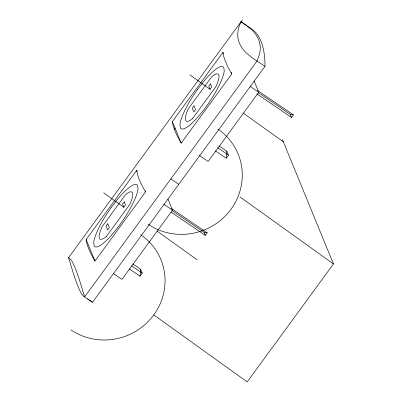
<?xml version="1.0" encoding="UTF-8"?>
<svg xmlns="http://www.w3.org/2000/svg" width="402" height="402" viewBox="0 0 402 402"><rect width="100%" height="100%" fill="white"/><g stroke="black" fill="none" stroke-linecap="round" stroke-linejoin="round"><path stroke-width="0.6" d="M129.158 268.807L139.986 276.169L140.645 269.194L132.911 263.938M215.382 150.856L226.205 158.217L226.864 151.242L219.135 145.986M68.556 257.682L70.39 259.004L71.44 260.456A320.314 18.959 80 0 1 79.506 280.124L84.631 296.867L257.074 60.963L259.697 53.496L260.215 49.888A322.705 84.797 -9.6 0 0 252.149 30.22L245.235 24.482L240.999 21.778L239.401 25.557L238.336 29.256L237.803 32.869A320.314 84.169 -9.6 0 0 245.868 52.536L252.813 58.265L264.998 66.355L92.555 302.259L83.752 296.45L81.737 294.043A322.705 19.1 80 0 1 73.672 274.375L68.556 257.682L242.23 20.1M145.102 190.724L145.569 191.86L94.983 261.059L94.284 259.903A453.441 65.516 36.2 0 1 86.219 240.235L86.144 239.507L136.73 170.307L137.193 171.443M231.09 72.209L231.788 73.908L181.207 143.107L180.508 141.951A453.441 65.516 36.2 0 1 172.443 122.283L172.368 121.555L222.949 52.355L223.417 53.491M174.177 129.429L175.287 127.911M106.203 236.693L129.725 204.512A28.406 6.442 -55.8 0 0 125.625 194.518L102.163 226.612A28.406 6.442 -55.8 0 0 106.264 236.607M192.422 118.741L215.949 86.561A28.406 6.442 -55.8 0 0 211.849 76.566L188.387 108.661A28.406 6.442 -55.8 0 0 192.488 118.655M167.87 198.849L172.523 210.191L121.937 279.39L113.128 273.395M254.089 80.897L258.742 92.239L208.161 161.438L199.347 155.443M139.986 276.169L142.238 273.084L140.645 269.194M226.205 158.217L228.462 155.132L226.864 151.242M171.162 212.181L205.306 235.401L207.186 232.833L171.488 208.558M256.868 93.877L291.53 117.449L293.405 114.882L257.707 90.606M282.415 139.529L333.444 263.948L247.22 381.9L153.765 314.912A59.622 57.426 -22.3 0 0 140.564 234.627M258.184 92.545L290.264 114.359L293.405 114.882M171.966 210.497L204.04 232.311L207.186 232.833M240.999 21.778L248.928 27.17A453.441 102.842 -55.8 0 1 264.998 66.355M249.933 86.244L258.742 92.239M217.638 147.77L228.462 155.132M170.85 178.915L178.779 184.307M163.709 204.196L172.523 210.191M131.414 265.722L142.238 273.084M189.91 74.862L210.226 89.425M243.24 113.093L283.365 141.851M239.989 196.96L333.444 263.948M103.691 192.814L124.007 207.377M157.021 231.039L197.146 259.803M231.788 73.908L231.09 72.757A453.441 65.516 36.2 0 1 223.025 53.084L222.949 52.355M145.569 191.86L144.871 190.704A453.441 65.516 36.2 0 1 136.801 171.036L136.73 170.307M290.264 114.359L291.53 117.449M172.368 121.555L181.207 143.107M204.04 232.311L205.306 235.401M86.144 239.507L94.983 261.059M217.773 129.007A59.622 57.426 -22.3 0 1 230.974 209.291A59.622 57.426 -22.3 0 1 148.142 224.261M153.765 314.912A59.622 57.426 -22.3 0 1 70.928 329.886M92.555 302.259A453.441 102.842 -55.8 0 1 87.661 298.822M111.113 207.653L105.671 215.758A37.406 8.482 -55.8 0 0 93.706 242.823L94.194 245.934A37.406 8.482 -55.8 0 0 117.731 227.592A37.406 8.482 -55.8 0 0 138.007 188.543L137.519 185.433A37.406 8.482 -55.8 0 0 116.881 200.101L111.113 207.653M197.337 89.701L191.89 97.807A37.406 8.482 -55.8 0 0 179.93 124.871L180.418 127.982A37.406 8.482 -55.8 0 0 203.955 109.64A37.406 8.482 -55.8 0 0 224.231 70.591L223.738 67.481A37.406 8.482 -55.8 0 0 203.105 82.149L197.337 89.701M107.761 223.733L106.038 226.095L107.625 229.964L109.349 227.602L107.761 223.733M193.985 105.781L192.262 108.143L193.849 112.012L195.573 109.651L193.985 105.781M124.248 201.794L122.525 204.156L123.791 207.241L125.514 204.879L124.248 201.794M210.472 83.842L208.744 86.204L210.01 89.289L211.733 86.927L210.472 83.842"/></g></svg>
